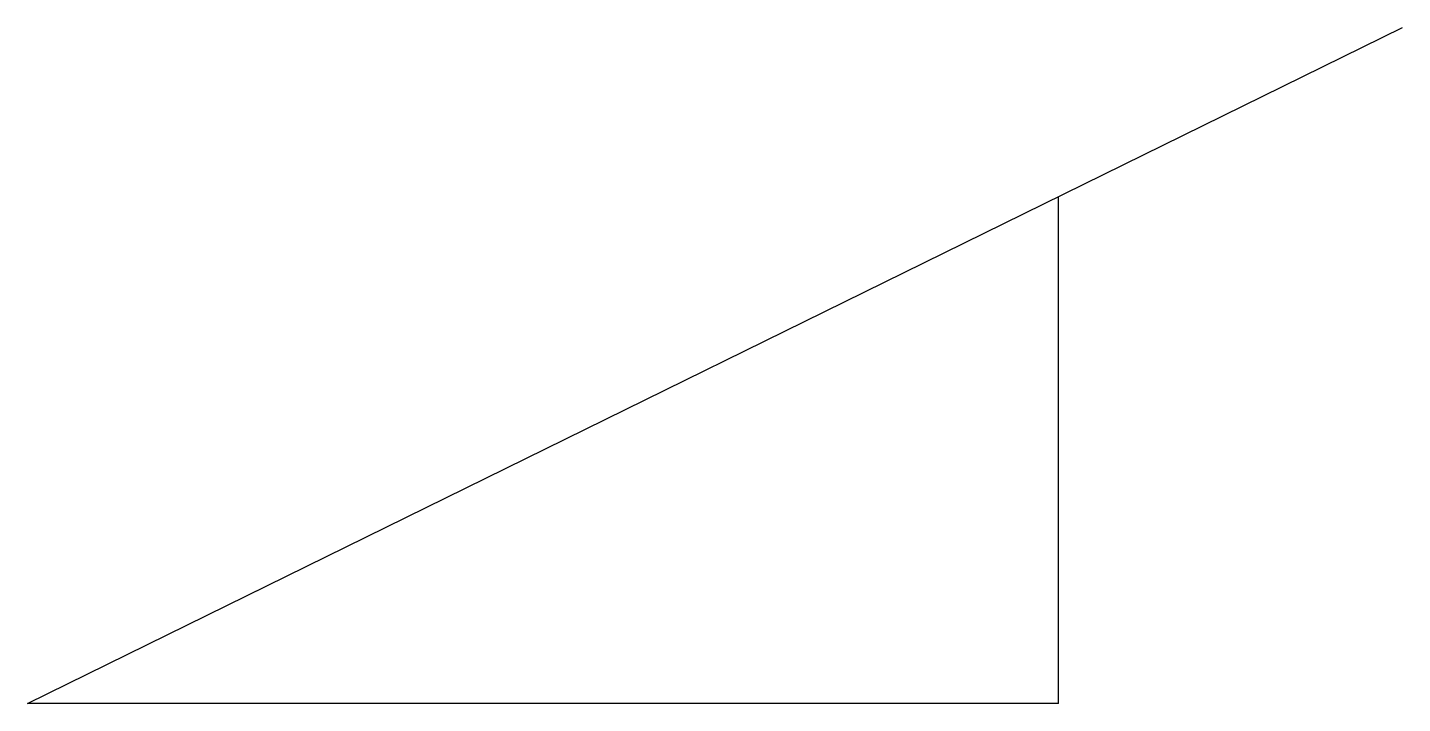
# Model space of a CAD drawing. Extents: x -33.2 to 11.1, y 0 to 21.8.
import ezdxf

# ---------------------------------------------------------------- set-up
doc = ezdxf.new("R2010")
doc.units = 0
doc.layers.add('MODELSKETCH_VISIBLE', color=7, linetype='CONTINUOUS')

msp = doc.modelspace()

# ---------------------------------------------------------------- linework, layer by layer
at = {"layer": 'MODELSKETCH_VISIBLE'}
for p, q in [((-33.228, 0), (11.091, 21.77)), ((0, 0), (0, 16.322)), ((0, 0), (-33.228, 0))]:
    msp.add_line(p, q, dxfattribs=at)

doc.saveas('drawing.dxf')
